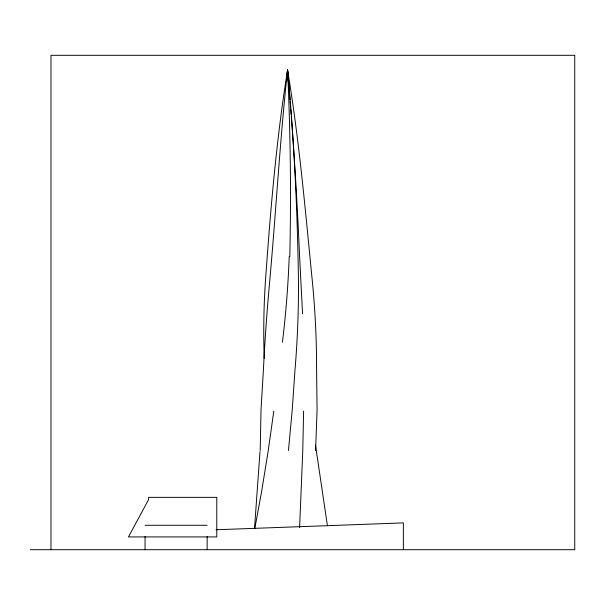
<?xml version="1.0" encoding="UTF-8"?>
<svg xmlns="http://www.w3.org/2000/svg" width="605" height="605" viewBox="0 0 605 605"><rect width="100%" height="100%" fill="white"/><g stroke="black" fill="none" stroke-linecap="round" stroke-linejoin="round"><path stroke-width="0.91" d="M260.188 450.498L261.027 409.736L263.432 369.436A748.786 273.339 -85.6 0 1 269.52 283.382C275.948 212.31 279.873 141.01 287.556 70.036C299.377 140.738 305.464 212.173 312.551 283.45A738.471 605.295 82.3 0 1 316.589 369.534L317.08 409.865L315.598 450.604M303.612 411.15L302.75 451.459L299.596 527.636M259.999 451.595L254.501 528.566M288.456 450.506L292.238 409.751L295.028 369.458A768.751 593.407 -83.2 0 0 298.477 283.435C297.577 212.196 294.174 140.98 287.556 70.036C276.198 140.7 270.322 212.052 265.277 283.405A772.124 769.152 30.4 0 0 264.226 358.334M273.785 411.241L268.106 451.527L261.61 491.57L254.811 528.566M216.046 529.753L403.353 522.894L403.353 549.695M145.056 525.269L207.144 525.269M30.25 549.695L574.75 549.695L574.75 55.305L50.979 55.305L50.979 549.695M327.434 525.798L315.477 445.046M302.56 313.708L299.596 256.414A2592.191 1571.548 85.8 0 0 291.323 116.5M207.144 536.544L207.144 549.695M145.056 536.544L145.056 549.695M286.944 77.47A2559.294 2410.244 -80 0 1 287.549 70.036A2592.191 1571.548 85.8 0 1 290.029 99.764M290.173 101.625A2592.191 1571.548 85.8 0 1 290.612 107.198M290.755 109.059A2592.191 1571.548 85.8 0 1 291.187 114.64M289.795 256.475A2558.091 2418.729 -79.7 0 0 287.556 70.036A2491.072 76.306 -86.8 0 1 286.959 81.191M289.22 256.467A970.972 915.516 -73.5 0 1 282.429 342.256M148.565 499.647L128.464 536.922L216.787 536.922L216.787 497.348L148.565 497.348L148.565 499.647M287.556 73.742L287.556 70.036A2403.242 1344.847 86 0 0 287.572 73.749"/></g></svg>
